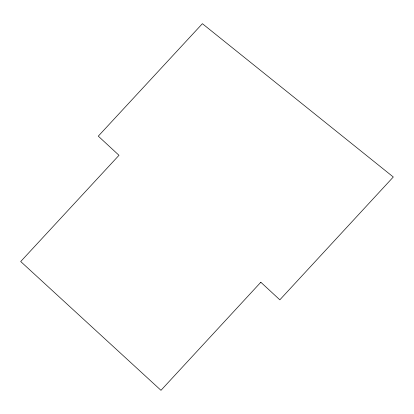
<?xml version="1.0" encoding="UTF-8"?>
<svg xmlns="http://www.w3.org/2000/svg" width="414" height="414" viewBox="0 0 414 414"><rect width="100%" height="100%" fill="white"/><g stroke="black" fill="none" stroke-linecap="round" stroke-linejoin="round"><path stroke-width="0.62" d="M260.825 282.244L160.974 390.319L20.7 261.534L118.994 155.302L98.284 136.154L202.389 23.681L393.3 177.001L279.833 299.829L260.825 282.244"/></g></svg>
